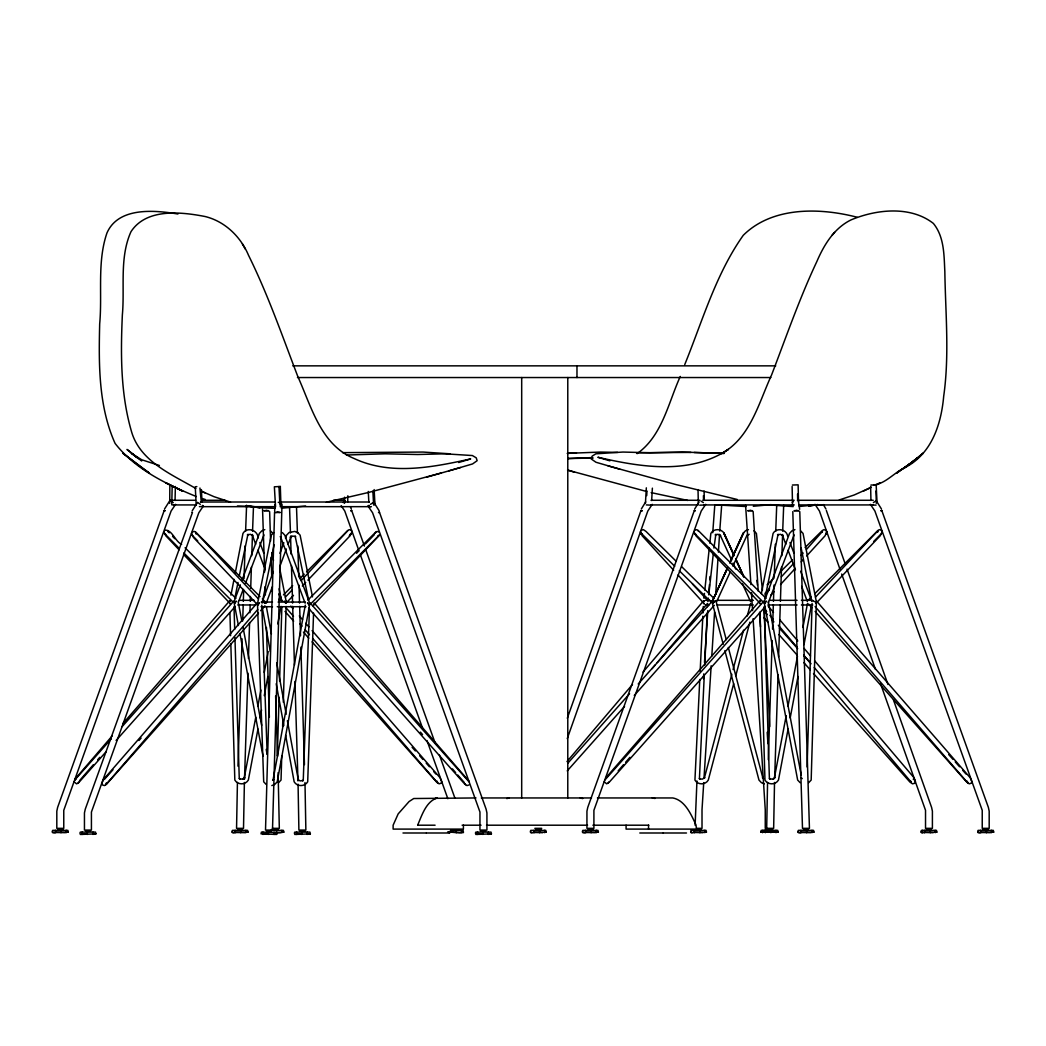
<?xml version="1.0" encoding="UTF-8"?>
<svg xmlns="http://www.w3.org/2000/svg" width="1046" height="1046" viewBox="0 0 1046 1046"><rect width="100%" height="100%" fill="white"/><g stroke="black" fill="none" stroke-linecap="round" stroke-linejoin="round"><path stroke-width="1.5" d="M169.714 503.335L169.844 484.939M172.172 486.285L171.766 504.826L174.957 505.061L174.198 505.166M175.061 500.419L175.362 486.495M344.487 503.322L344.618 497.203M347.717 501.962L347.847 495.778M274.575 512.2L265.514 830.079L272.483 830.079L282.002 504.342L280.786 502.891L278.249 502.302M281.753 755.722L281.034 780.055L278.576 782.67M282.616 726.525L282.799 720.027M283.322 702.193L286.133 606.471M277.308 755.643L279.086 697.329M279.583 681.142L281.871 606.628M807.081 766.98L812.101 603.398M237.429 782.46L236.553 828.34L243.509 828.34L244.398 782.46M237.965 766.143L242.097 638.871M242.685 620.932L243.208 604.614M243.313 601.345L243.692 589.931M244.058 578.503L245.117 545.881M245.601 531.198L246.595 505.27M244.503 779.192L247.954 673.14M248.425 658.457L249.589 622.566M249.916 612.773L250.177 604.614M250.282 601.345L250.439 596.455M250.7 588.297L251.393 567.089M251.772 555.661L252.452 534.454M252.557 531.198L253.472 506.617M767.568 782.46L766.679 828.34M768.3 759.618L772.17 640.505M772.549 629.091L773.347 604.614M773.452 601.345L773.975 585.041M774.249 576.882L775.308 544.247M775.727 531.198L776.72 505.27M774.524 782.46L773.648 828.34L765.254 828.34L765.254 809.722L753.094 618.709M774.681 777.557L778.028 674.775M778.603 656.823L780.303 604.614M780.408 601.345L781.519 567.089M781.898 555.661L782.591 534.454M782.696 531.198L783.689 505.27M309.472 608.38L303.262 780.055L302.516 780.931L303.248 780.355L300.228 780.931L297.665 779.479L298.345 780.055L287.389 720.681M313.565 613.087L307.694 781.807C304.778 786.801 297.077 786.84 294.161 781.807L285.623 735.181M87.302 832.119L87.302 834.447M268.364 832.119L268.364 834.447M301.745 832.119L301.745 834.447M482.807 832.119L482.807 834.447M704.298 674.657L699.447 778.316L700.101 779.192L699.251 778.603L702.167 779.192L704.821 777.727M704.756 664.942L707.188 613.113M707.488 606.628L707.645 603.398M699.774 679.482L694.936 780.055C697.669 785.101 705.553 785.062 708.299 780.055L733.664 683.744M700.166 671.362L702.82 616.212M702.977 612.956L703.291 606.471M274.653 511.036L275.033 504.342M645.434 503.322L646.336 487.841M646.703 495.647L646.977 490.979M651.658 500.537L652.377 488.155M703.213 602.065L704.533 600.901M60.969 832.694L60.969 830.367M240.711 832.694L240.711 830.367M276.523 830.367L276.523 832.694L283.832 832.119L283.414 830.367L270.796 830.367L270.6 832.119M456.265 832.694L456.265 830.367M591.108 832.694L591.108 830.367M696.95 780.97L695.119 825.216M703.461 678.749L703.762 673.885M704.494 662.523L707.789 610.603M708.822 594.363L709.45 584.636M709.75 579.772L709.959 576.516M712.744 532.715L714.784 505.27M703.736 782.604L702.01 809.722L702.01 828.34L696.61 828.34M704.036 777.727L711.162 665.766M711.79 656.025L714.575 612.224M715.712 594.363L717.974 558.669M718.393 552.183L719.53 534.336M719.74 531.08L721.675 505.27M770.85 832.694L770.85 830.367M806.662 832.694L806.662 830.367M986.404 832.694L986.404 830.367M286.526 601.189L285.48 603.228M314.062 603.804L314.153 602.941L468.765 780.931M703.945 598.247L704.455 593.383M704.808 590.14L709.293 548.012M709.816 543.149L710.849 533.421C713.62 528.361 721.374 528.452 724.211 533.421L734.253 555.622M708.037 601.319L708.404 598.103M708.757 594.873L713.398 552.916M713.934 548.078L715.856 534.297L715.163 534.885L718.092 534.297L720.563 535.748L720.21 535.173L731.664 560.211M539.631 832.694L539.631 830.367M699.905 832.694L699.905 830.367M930.312 832.694L930.312 830.367M305.301 605.124L273.032 780.055L273.712 779.479L272.64 780.355M257.957 729.075L248.347 780.055C245.444 785.101 237.73 785.049 234.827 780.055L230.826 643.787M260.049 717.935L261.552 709.959M264.259 695.629L267.854 676.514M277.765 623.939L281.06 606.419M788.083 729.075L778.472 780.055C775.57 785.101 767.856 785.049 764.966 780.055L760.063 612.956M790.188 717.935L797.993 676.514M803.995 644.65L811.199 606.419M255.747 717.321L244.176 778.316L243.287 779.192L244.842 777.727L242.28 779.192L239.259 778.603L240.005 779.192L239.259 778.316L234.945 637.406M257.878 706.089L260.925 690.046M264.272 672.395L268.234 651.527M786.187 715.726L774.302 778.316L773.412 779.192M788.017 706.089L797.457 656.339M802.936 627.456L807.499 603.385M534.009 830.367L534.009 832.694M694.283 830.367L694.283 832.694M763.998 831.243L764.168 830.367M924.442 830.367L924.442 832.694M230.944 595.148L234.029 579.327M235.258 572.999L242.96 533.421C247.039 526.426 257.852 530.113 258.153 537.958M761.383 593.566L773.086 533.421C776.629 527.132 786.827 529.263 787.73 536.454M822.195 532.257L822.47 531.394L806.44 549.49M234.866 598.207L237.991 582.452M239.246 576.15L247.941 534.297L247.392 534.885L250.399 534.297L252.792 535.748L252.308 535.173L255.695 544.208M764.992 598.207L778.08 534.297L777.518 534.885L780.538 534.297L782.918 535.748L782.434 535.173L785.821 544.208M257.604 603.228L271.267 535.173L273.725 532.558L273.176 533.133M262.128 603.111L274.078 544.796M55.464 830.367L55.464 832.694M235.206 830.367L235.206 832.694M585.59 830.367L585.59 832.694M765.332 830.367L765.332 832.694M800.922 830.367L800.922 832.694M980.664 830.367L980.664 832.694M82.137 832.119L82.137 834.447M106.326 782.97L105.881 784.709L257.721 609.517M263.017 832.119L263.017 834.447M296.58 832.119L296.58 834.447M477.46 832.119L477.46 834.447M763.92 831.243L764.142 830.367M877.62 532.257L878.078 530.518L815.488 597.109M805.08 547.529L822.313 530.518L823.856 529.642L825.817 530.23L826.798 531.682L825.111 535.748L806.636 555.962M826.105 534.297L826.798 531.682M735.743 675.86L749.877 622.174M704.298 778.316L731.847 674.278M733.089 669.558L743.523 630.15M747.275 615.963L750.623 603.346M922.311 831.243L922.546 830.367M542.809 832.694L533.839 832.119M703.082 832.694L694.113 832.119M933.241 832.694L924.272 832.119M65.336 832.694L55.281 832.119M245.078 832.694L235.023 832.119M280.668 832.694L261.422 832.119L261.016 833.858L276.589 834.447L276.589 832.119M460.41 832.694L450.342 832.119L450.342 831.243L450.538 830.367L463.156 830.367L463.156 832.694L447.596 832.119L449.571 832.694M595.462 832.694L585.407 832.119M810.794 832.694L800.739 832.119M990.536 832.694L980.481 832.119M93.016 834.447L93.016 832.119M274.091 834.447L274.091 832.119M307.236 834.447L307.236 832.119M488.312 834.447L488.312 832.119M567.298 718.249L640.923 510.736L642.166 510.736L641.29 510.736M567.233 738.659L647.801 511.036L652.259 504.342M262.834 600.208L273.333 571.469M279.962 553.321L283.832 542.73M285.48 538.193L286.591 535.173L289.049 532.558L294.854 531.394L298.202 533.133M266.272 603.176L272.405 586.61M279.635 567.037L286.316 548.967M287.99 544.443L291.442 536.049L290.278 537.5L292.658 536.049L295.678 536.624L295.129 536.049L308.609 599.959M240.305 584.845L234.134 601.489L234.84 602.653L235.912 601.489M241.992 580.308L259.395 533.421L261.853 530.806L264.795 529.642M684.738 364.596C702.467 320.952 715.843 273.987 743.261 235.311C772.419 206.35 820.051 207.592 857.158 217.241M238.684 601.437L243.208 589.382M245.47 583.354L263.971 534.885M768.248 602.941L794.11 534.885M680.279 376.442C668.224 402.971 662.262 435.829 637.106 453.663M66.303 832.694L66.303 830.367M245.862 832.694L245.862 830.367M281.858 832.694L281.858 830.367M461.404 832.694L461.404 830.367M596.429 832.694L596.429 830.367M775.988 832.694L775.988 830.367M811.984 832.694L811.984 830.367M991.543 832.694L991.543 830.367M417.642 825.202C421.786 815.605 426.114 801.223 437.372 797.954M727.571 567.9L712.248 601.489L712.601 600.613M544.705 832.694L544.705 830.367M704.808 832.694L704.808 830.367M935.202 832.694L935.202 830.367M815.762 602.653L816.285 601.489L803.04 533.421L800.582 530.806M712.248 601.489L727.65 567.455M729.65 563.023L743.039 533.421L745.471 530.806L748.452 529.642M713.267 599.136L727.401 568.2M730.095 562.303L743.562 532.845L730.239 562.055M716.745 601.463L730.213 572.005M732.906 566.108L747.04 535.173L746.687 535.748L749.171 534.297M641.329 508.997L645.696 501.897M164.536 508.997L169.87 500.563M192.242 510.736L197.576 502.302M78.215 782.97L78.633 782.094M347.939 530.518L300.96 580.752M694.675 508.997L699.094 501.897M608.354 782.97L608.759 782.094M762.586 830.367L762.586 832.694M375.318 533.133L375.736 532.257M379.423 535.173L313.329 605.268M74.946 779.192L112.079 736.044M265.239 603.228L265.789 602.352L262.324 598.913M175.597 504.342L171.099 511.036L63.767 810.31L63.767 828.34L56.811 828.34L56.811 811.173L57.622 807.394L164.13 510.736L165.176 510.736L164.13 510.448L164.732 510.736M202.702 505.506L203.316 506.094L198.805 512.775L91.42 812.049L91.42 830.079L84.451 830.079L84.451 812.925L85.275 809.146L192.451 512.488L191.836 512.2M705.723 504.342L701.225 511.036L593.906 810.31L593.906 828.34L586.937 828.34L586.937 811.173L587.76 807.394L694.256 510.736L695.302 510.736L694.256 510.448L694.858 510.736M546.182 832.119L530.806 832.694L530.4 831.243L530.806 830.367L545.777 830.367L546.182 832.119L544.94 832.119M706.455 832.119L691.079 832.694L690.674 831.243L691.079 830.367L706.05 830.367L706.455 832.119L705.043 832.119M936.85 832.119L921.474 832.694L921.068 831.243L921.474 830.367L936.458 830.367L936.85 832.119L935.451 832.119M68.278 832.119L52.705 832.694L52.3 831.243L52.705 830.367L67.872 830.367L68.278 832.119L66.526 832.119M95.931 833.858L80.359 834.447L79.941 832.995L80.359 832.119L95.526 832.119L95.931 833.858L93.212 833.858M248.02 832.119L232.447 832.694L232.042 831.243L232.447 830.367L247.614 830.367L248.02 832.119L246.085 832.119M310.374 833.858L294.802 834.447L294.384 832.995L294.802 832.119L309.956 832.119L310.374 833.858L307.432 833.858M491.437 833.858L475.865 834.447L475.446 832.995L475.865 832.119L491.032 832.119L491.437 833.858L488.495 833.858M598.404 832.119L582.844 832.694L582.426 831.243L582.844 830.367L597.998 830.367L598.404 832.119L596.651 832.119M778.146 832.119L760.795 832.119L761.2 830.367L777.74 830.367L778.146 832.119L760.795 832.119M813.958 832.119L798.386 832.694L797.98 831.243L798.386 830.367L813.553 830.367L813.958 832.119L812.206 832.119M993.7 832.119L978.128 832.694L977.722 831.243L978.128 830.367L993.295 830.367L993.7 832.119L991.765 832.119M870.926 485.03C883.831 485.632 893.389 473.093 904.306 467.928C931.489 454.422 941.178 424.519 943.688 396.303C949.559 354.96 945.466 313.185 944.839 271.659C943.989 255.25 944.381 236.867 933.372 223.426C910.543 205.552 876.3 209.265 850.947 219.935C834.107 228.211 823.96 244.934 816.834 261.578C799.471 298.45 786.161 336.995 771.569 374.991C758.729 402.828 750.453 437.738 721.557 453.585L728.343 449.414C689.641 475.289 640.374 467.091 597.867 457.246L609.883 460.841M815.619 603.228L816.651 601.189L970.165 777.727L971.917 781.807L971.133 783.258L969.197 783.833L966.779 782.094L815.122 611.4M258.14 604.392L259.107 603.228M313.107 605.843L313.839 604.967M792.28 502.603L793.509 501.139M566.984 761.566L632.477 684.489M643.042 672.055L703.265 601.189M651.972 668.747L655.136 665.021M657.254 662.536L706.913 604.104M229.715 601.489L230.46 600.613M759.841 601.489L760.586 600.613M122.735 723.793L229.349 601.189L230.499 600.901M79.522 780.643L93.382 764.704M97.644 759.801L99.775 757.343M605.961 777.727L758.402 602.418M618.186 770.837L623.508 764.704M625.639 762.246L629.914 757.343M834.59 232.408L832.001 235.337M111.334 738.777L74.724 780.055L75.979 779.192M122.16 726.591L233.689 601.189L235.102 603.228M106.365 751.42L78.411 782.97L76.541 783.833L74.083 781.807M116.106 740.463L235.206 606.536M104.325 779.479L112.981 769.738M138.961 740.516L141.118 738.084M258.467 613.152L106.862 783.833L104.456 785.585L102.534 784.997L101.75 783.546L103.528 779.479L257.238 602.941L258.284 604.967M260.637 610.72L264.965 605.843M567.9 763.122L629.561 693.72M638.204 683.979L712.522 600.901M567.22 770.902L624.54 706.377M634.281 695.42L714.326 605.32M765.332 606.536L609.347 782.094L606.68 783.833L604.222 781.807M770.784 595.2L774.04 591.631M780.564 584.492L794.685 569.037M801.21 561.911L803.38 559.532M764.992 594.664L769.359 589.905M781.349 576.83L793.352 563.755M800.988 555.439L803.158 553.059M349.286 535.748L351.443 533.421L350.175 534.297M880.758 534.297L873.658 541.501M308.701 604.967L310.1 602.941L469.013 781.807M766.051 601.489L764.966 602.653L764.26 601.489L789.521 533.421L791.979 530.806L794.921 529.642M604.85 780.055L763.815 601.189L765.227 603.228M286.813 602.352L293.481 595.344M302.359 585.995L305.694 582.491M307.916 580.151L350.096 535.748L352.071 531.682L351.064 530.23L349.351 529.642L347.756 530.518L306.543 571.9M816.952 602.352L880.235 535.748L882.209 531.682L881.203 530.23L879.49 529.642L877.882 530.518L814.729 593.723M285.362 597.109L292.043 590.101M356.542 553.282L358.778 550.941M365.472 543.933L374.416 534.584M808.715 782.67L811.173 780.055L816.364 603.228L815.841 602.065L812.899 600.901M713.032 602.653L715.464 600.613M703.592 601.489L704.455 600.613M310.44 604.117L379.253 535.173L377.841 536.049M278.837 599.463L281.139 597.161M283.453 594.873L292.684 585.682M299.614 578.791L304.229 574.189M307.903 600.064L375.566 532.257L377.175 531.394L378.861 531.969M807.813 600.613L811.278 597.161M767.136 584.792L774.04 578.02M780.931 571.247L792.437 559.95M765.005 593.357L769.595 588.833M378.94 512.488L379.541 512.2L378.521 512.488L379.541 512.488L486.102 809.146L486.926 812.925L486.926 830.079L479.957 830.079L479.957 812.049L372.585 512.775L368.074 506.094L368.689 505.506M774.981 777.727L772.406 779.192L769.385 778.603L770.131 779.192L769.385 778.316L764.129 606.628M826.34 510.448L845.43 564.539M343.245 502.603L345.415 501.139M873.384 502.603L875.541 501.139M370.441 504.342L372.781 502.891M259.486 602.941L257.538 604.967L263.697 781.807L266.155 784.422M236.37 601.189L234.199 603.228L238.41 625.534M766.496 601.189L764.338 603.228L797.653 780.055L800.112 782.67M368.074 506.094L369.094 505.506M875.672 485.109L879.987 482.951L875.829 484.991M839.258 499.949L854.255 494.967L870.285 487.724M351.142 510.736L351.744 510.448L350.698 510.736L351.744 510.736L364.426 546.09M881.268 510.736L881.87 510.448L880.824 510.736L881.87 510.736L988.378 807.394L989.189 811.173L989.189 828.34L982.233 828.34L982.233 810.31L874.901 511.036L870.403 504.342M863.355 491.149L871.344 487.253M164.797 530.23C172.028 529.184 175.388 541.893 181.625 544.325M641.433 530.23L643.395 529.642L645.957 531.394L675.964 561.074M694.936 530.23L696.649 529.642L698.244 530.518L766.012 598.312M271.816 785.585L274.758 784.422L277.216 781.807L309.59 604.967L307.432 602.941M506.8 798.569L509.245 797.954M468.843 784.997L466.934 785.585L464.516 783.833L308.583 608.275M436.522 798.059L435.018 798.556M792.123 486.495L792.528 505.061L793.522 504.917M877.006 501.845L876.156 484.939M707.606 604.392L705.697 604.967L708.966 604.967M458.658 462.515L470.687 458.919C432.809 467.261 390.851 475.721 354.11 458.501C320.769 444.851 311.381 406.502 297.901 376.73C282.289 335.962 267.959 294.593 248.569 255.394C240.776 236.801 224.995 221.36 205.121 216.522C181.089 211.854 146.335 208.036 130.972 231.715C119.309 257.682 124.866 287.375 122.356 314.938C120.591 354.346 120.486 394.682 131.874 432.809C140.831 461.652 171.819 474.505 195.864 488.495M448.839 470.87L472.557 463.94L477.133 460.698L476.231 457.834L472.387 455.546L444.916 453.807L417.655 454.513L385.203 453.807L346.435 455.023M326.378 502.263L368.767 492.405L441.19 473.014M426.977 477.081L460.541 467.523M759.474 601.189L760.625 600.901M196.217 505.349L195.262 486.795L196.844 486.625M275.556 506.918L274.366 486.795L280.393 486.482M715.869 600.901L712.391 603.228L723.204 644.284M817.789 504.617L799.314 506.499M817.985 504.63L808.584 506.016L817.697 504.695M280.982 506.656L280.315 486.468M369.526 506.826L369.905 506.918M305.615 505.989L281.335 508.225M771.163 504.617L753.303 506.264M721.322 505.179L715.372 504.826M703.906 505.035L699.722 505.179M872.05 504.917L871.096 505.1L876.077 505.087M370.023 506.787L371.408 506.682M576.49 452.853L567.194 453.376L600.378 452.068L617.624 452.395M568.122 458.514L591.474 457.625M567.782 458.566L593.16 458.004M199.407 506.643L200.91 506.578M342.591 452.643L423.081 452.055L450.159 453.82M170.38 500.315L171.871 500.315L171.086 500.315M199.943 488.037L201.29 502.067M343.062 500.315L344.552 500.315L343.781 500.315M280.38 502.067L280.851 502.054M374.063 502.067L374.52 502.054M636.439 452.761L690.935 452.408M746.02 506.526L717.085 504.93M793.221 506.591L767.424 504.787M200.675 502.08L202.022 502.067L201.381 489.58M292.775 365.852L775.727 365.852M297.456 377.541L770.837 377.541M172.734 500.276L195.55 500.276M201.786 500.276L224.903 500.276M333.452 500.276L343.14 500.276M651.03 500.276L699.892 500.276M702.86 500.276L794.149 500.276M797.392 500.276L873.266 500.276M200.44 502.015L275.242 502.015M280.119 502.015L369.316 502.015M174.342 504.93L195.55 504.93M651.03 504.93L698.27 504.93M704.05 504.93L794.149 504.93M799.013 504.93L873.266 504.93M202.061 506.669L275.242 506.669M280.119 506.669L369.316 506.669M165.699 534.297L164.431 533.421L179.245 548.392M642.388 534.297L641.303 533.421L674.722 566.252M695.825 534.297L694.557 533.421L764.639 603.516M239.338 600.326L254.165 600.326M279.282 600.326L282.472 600.326M705.697 600.326L709.946 600.326M717.125 600.326L753.395 600.326M769.464 600.326L797.078 600.326M801.419 600.326L812.755 600.326M261.291 602.065L272.483 602.065M278.118 602.065L305.301 602.065M237.743 604.967L255.76 604.967M717.125 604.967L753.395 604.967M767.869 604.967L797.078 604.967M801.419 604.967L812.755 604.967M261.042 606.719L272.483 606.719M277.268 606.719L306.047 606.719M475.995 797.954L413.732 798.529L409.091 801.537L398.16 813.906L393.126 825.202L393.126 829.099L463.404 829.099L463.404 825.202M481.291 797.954L591.487 797.954M597.423 797.954L672.826 797.954C685.169 800.321 691.275 814.834 695.995 824.954L696.453 829.099L626.083 829.099L626.083 825.202M418.243 825.202L435.084 825.202M462.11 825.202L481.055 825.202M486.534 825.202L587.564 825.202M592.912 825.202L648.768 825.202M272.352 828.34L279.321 828.34L278.118 772.667M534.846 828.34L541.736 828.34M58.04 829.504L62.956 829.504M237.586 829.504L242.502 829.504M273.359 829.504L278.275 829.504M536.062 829.504L540.926 829.504M588.166 829.504L593.082 829.504M696.178 829.504L701.029 829.504M766.221 829.504L767.163 829.504M767.725 829.504L772.641 829.504M803.498 829.504L808.414 829.504M926.325 829.504L931.188 829.504M983.044 829.504L987.96 829.504M85.68 831.243L90.597 831.243M266.56 831.243L271.476 831.243M299.901 831.243L304.817 831.243M480.781 831.243L485.697 831.243M52.3 832.119L54.457 832.694M232.042 832.119L234.016 832.694M282.08 832.119L283.832 832.119M461.626 832.119L463.574 832.119M530.4 832.119L532.048 832.694M582.426 832.119L584.596 832.694M690.674 832.119L692.151 832.694M797.98 832.119L800.138 832.694M921.068 832.119L922.546 832.694M977.722 832.119L979.697 832.694M402.985 832.995L426.232 832.995M426.441 832.995L449.688 832.995M639.799 832.995L663.046 832.995M663.242 832.995L686.49 832.995M81.915 833.858L87.263 833.858M262.794 833.858L268.325 833.858M274.274 833.858L276.994 833.858M296.358 833.858L301.706 833.858M477.238 833.858L482.768 833.858M873.789 484.716L876.64 484.834M254.296 506.604L237.416 506.016M275.229 508.33L259.826 507.768L246.085 505.689M694.165 452.487L724.342 453.402M821.685 505.179L816.011 504.826M723.897 453.402L682.188 452.068L649.945 452.761L622.919 452.055L595.841 453.82L592.167 456.134L591.252 458.985L595.972 462.254L619.833 469.209M792.41 485.03L798.124 484.834L798.49 501.845M793.286 505.166L792.58 505.1M646.297 504.917L651.383 505.179M652.299 797.954L655.044 798.464M580.242 797.954L582.674 798.569M259.826 507.768L245.888 505.649M687.732 500.433L651.187 492.627M737.26 499.491L676.134 484.612L608.001 465.849M159.397 465.47L141.707 459.769L131.365 453.31L136.987 457.638M177.938 213.999C154.73 210.154 118.473 206.716 106.967 232.944C96.99 261.931 102.443 293.769 99.684 323.855C98.703 363.877 98.389 406.214 115.086 443.399C135.143 469.327 166.589 484.35 196.321 496.549M646.533 491.476L568.514 470.347M230.525 502.132L214.038 496.693L201.015 490.992M202.375 498.589L205.291 499.491M567.533 470.033L574.607 472.269M764.365 783.833L761.383 782.67L758.965 780.055L724.865 650.599M200.91 490.914L204.885 492.862M202.283 505.506L203.316 506.094M263.566 602.352L265.017 603.228M284.29 601.189L286.225 603.228M701.042 501.139L703.383 502.603M170.903 501.139L173.257 502.603M913.236 779.192L914.609 780.055M198.191 502.891L200.348 504.342M136.83 457.324L127.024 449.44L138.778 458.854M139.262 459.155L141.681 460.985M763.554 778.603L762.429 777.727L762.952 778.316L728.317 647.487M801.158 777.727L802.23 778.603M753.97 530.806L756.402 533.421L762.456 590.14M681.717 566.723L713.921 598.351M280.21 536.624L281.099 537.5M679.312 570.763L711.424 602.391M260.023 596.612L195.811 532.257L194.216 531.394L192.516 531.969L191.51 533.421L193.51 537.5L256.937 604.091M185.09 547.777L235.886 598.312M197.72 540.939L192.124 535.173M183.848 552.981L233.35 602.365M703.448 603.228L704.311 604.104M713.346 603.228L711.764 601.189M270.456 530.806L272.914 533.421M258.388 598.848L195.641 532.257L196.086 534.009M172.577 536.35L174.8 538.69M760.298 603.516L695.904 535.748L693.929 531.682M179.088 549.778L165.765 535.748L163.791 531.682M183.534 554.445L230.159 603.516M297.652 532.558L300.11 535.173L312.506 596.9M307.877 603.228L308.962 604.392L309.655 603.228L284.787 535.173L282.328 532.558M692.452 583.969L707.724 600.613M673.65 570.227L642.139 535.748L640.466 531.682L641.146 534.297M678.004 574.986L704.076 603.516M948.735 754.597L953.063 759.474M955.233 761.906L959.561 766.77M962.817 770.431L966.059 774.079M808.623 604.104L811.879 607.752M412.111 747.289L415.354 750.95M419.694 755.813L422.937 759.474M426.193 763.122L429.435 766.77M433.763 771.647L435.934 774.079M284.996 611.4L293.651 621.141M303.405 632.098L308.818 638.191M312.061 641.839L436.653 782.094L439.072 783.833L441.007 783.258L441.778 781.807L440.039 777.727L312.113 630.62M764.142 610.929L767.385 614.59M771.713 619.454L773.883 621.886M779.283 627.979L797.68 648.677M804.165 655.986L809.578 662.066M763.75 617.493L768.065 622.357M778.891 634.543L797.274 655.241M803.773 662.536L810.258 669.845M813.5 673.493L909.955 782.094L912.517 783.833L914.714 783.258L915.446 781.807L914.008 777.727L814.703 660.863M815.109 606.549L967.785 782.97L967.341 781.218M420.4 732.122L422.545 734.567M452.434 768.902L455.625 772.576M457.769 775.034L464.176 782.382M290.788 606.092L292.919 608.55M299.313 615.898L302.516 619.585M305.72 623.259L308.91 626.933M286.042 607.778L293.495 616.356M299.901 623.717L302.033 626.162M305.223 629.849L309.485 634.752M312.689 638.426L437.646 782.97L437.202 781.218M759.775 603.228L760.52 604.104M229.636 603.228L230.382 604.104M768.222 606.17L773.504 612.381M779.832 619.847L797.797 640.976M804.139 648.442L810.48 655.894M764.574 609.073L766.692 611.557M769.856 615.283L773.02 619.023M778.302 625.233L797.327 647.618M803.668 655.071L811.055 663.779M814.233 667.505L911.118 782.094L910.857 781.218M284.669 601.489L285.636 602.653M876.13 500.563L881.464 508.997M373.814 502.302L379.136 510.736M341.166 505.676L344.775 511.036L358.909 550.758M823.346 504.577L825.935 508.997M815.004 504.342L819.449 511.036L840.043 569.416M169.23 532.845L167.922 530.518L168.38 532.257M798.425 501.139L799.654 509.284M242.384 243.888L245.287 249.079M465.078 783.833L465.496 784.709M698.061 530.518L698.467 531.394M350.515 507.258L351.325 508.997M733.795 554.942L723.688 532.845L733.691 554.746M735.809 559.362L743.889 577.039M751.29 593.239L752.636 596.194M733.011 563.166L735.704 569.05M742.425 583.786L750.505 601.463M735.691 559.126L743.68 576.66M735.6 558.577L743.628 576.333M788.083 550.235L795.444 569.809M801.667 586.375L807.316 601.437M257.957 550.235L265.305 569.809M789.978 542.495L793.901 553.086M800.635 571.234L810.742 598.456M259.839 542.495L263.775 553.086M278.929 593.919L280.616 598.456M280.616 536.912L305.105 603.176M365.538 549.163L435.071 742.843M439.477 755.134L454.932 798.176M360.556 555.348L422.597 728.304M426.99 740.555L447.845 798.713M847.064 569.155L887.962 684.437M893.415 699.8L931.594 807.394L932.404 811.173L932.404 828.34L925.527 828.34L925.527 810.31L880.392 683.273M841.677 574.032L875.489 669.427M716.222 601.777L726.238 639.603M801.118 547.777L811.761 601.358M271.921 552.51L273.49 560.381M279.125 588.754L281.636 601.358M279.687 568.253L286.159 601.489M768.326 601.777L801.21 775.099M238.187 601.777L241.848 621.036M243.064 627.456L261.644 725.349M266.207 749.42L267.122 754.244M239.913 633.497L263.017 756.166M266.377 606.732L271.411 634.007M276.745 662.903L286.212 714.261M262.376 608.184L270.326 651.593M276.209 683.744L283.858 725.545M745.589 505.27L750.923 584.636M756.899 580.347L757.435 585.185M229.349 601.189L229.414 602.065M753.159 511.612L758.219 591.121M759.566 612.224L760.494 626.829M767.202 732.292L767.934 743.654M751.446 592.742L752.584 610.603M262.559 509.284L264.638 571.979M296.502 507.022L297.43 532.937M289.533 507.022L290.461 532.937M374.154 489.58L374.965 505.074M372.886 491.162L373.605 505.087M368.284 491.437L368.846 502.263M278.968 486.482L279.923 505.087M764.116 609.713L769.738 726.525M760.063 613.113L760.298 617.964M261.801 605.137L267.188 754.14M799.772 511.612L809.447 828.34L802.491 828.34L792.803 511.612M269.633 511.612L270.587 540.978M271.123 557.296L271.751 576.882M272.13 588.297L272.235 591.565M275.621 695.982L277.582 756.35M265.109 586.662L265.37 594.821M266.442 627.456L269.358 717.19M297.822 545.986L298.764 576.987M299.012 585.145L299.548 603.097M299.653 606.353L300.542 635.733M300.882 647.147L304.451 764.626M304.987 782.565L305.863 830.079L298.894 830.079L298.071 784.199M290.566 536.206L291.102 554.145M291.455 565.572L292.592 603.097M292.684 606.353L294.462 665.099M294.959 681.417L297.966 780.944M234.003 606.628L234.696 629.313M229.924 612.956L230.591 635.68M876.012 490.979L876.287 503.335M870.638 486.495L870.939 500.419M797.562 494.091L797.693 500.328M704.089 491.032L704.298 500.302M703.435 495.647L703.527 500.328M698.022 489.593L698.323 503.505M648.533 825.202L648.533 829.099M576.974 365.852L576.974 377.541M567.782 377.541L567.782 797.954M521.692 377.541L521.692 797.954M923.291 453.101L911.694 462.58L923.291 453.101M917.002 458.344L904.306 467.928L917.002 458.344M902.829 468.739L896.527 473.171L910.138 463.613L902.829 468.739M277.765 512.2L275.386 512.488L280.302 512.488L277.765 512.2M266.429 510.448L263.906 510.736L268.822 510.736L266.429 510.448M796.568 510.448L794.032 510.736L798.948 510.736L796.568 510.448M750.27 510.448L747.694 510.736L752.558 510.736L750.27 510.448M182.645 491.149L166.013 482.951L182.645 491.149M143.171 468.739L122.709 453.101L149.473 473.171L143.171 468.739"/></g></svg>
